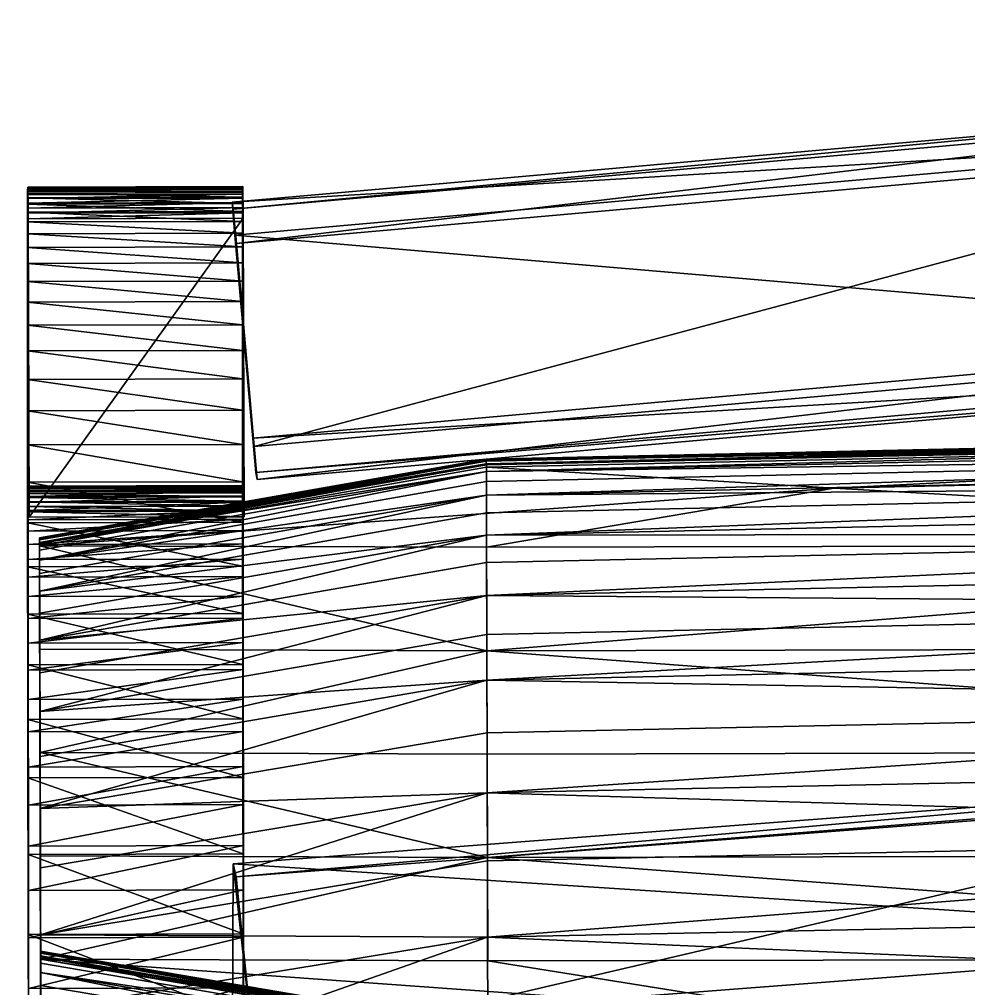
# Model space of a CAD drawing. Header units: centimetres. Extents: x -18.3 to 18.6, y -17.1 to 24.9.
# Drawn here: x -15.442 to -11.332, y 20.553 to 24.748 of the extents above; entities that cross this region are included whole.
import ezdxf

# ---------------------------------------------------------------- set-up
doc = ezdxf.new("R2010")
doc.units = ezdxf.units.CM
doc.layers.get('0').update_dxf_attribs({"color": 231})

msp = doc.modelspace()

# ---------------------------------------------------------------- meshes
at = {"color": 96}
mesh = msp.add_polyface(dxfattribs=at)
corners = [(-4.412, 23.6881, 53.2618), (-9.4143, 23.3441, 53.2728), (-9.4033, 23.2007, 53.1133), (-9.4083, 23.2308, 51.547), (-4.4096, 23.5746, 51.5359), (-4.4051, 23.5444, 53.1023), (-9.4203, 23.3802, 51.3932), (-4.4174, 23.7243, 51.3821), (-9.4892, 24.2585, 51.4103), (-4.4614, 24.6044, 51.3992), (-9.5002, 24.4019, 51.5698), (-4.4683, 24.7481, 51.5586), (-9.4952, 24.3718, 53.1362), (-4.4638, 24.7179, 53.125), (-9.4832, 24.2224, 53.2899), (-4.456, 24.5682, 53.2788), (-14.4125, 22.7568, 53.1238), (-14.4177, 22.7869, 51.5574), (-14.431, 22.9362, 51.4036), (-4.4124, 20.9464, 35.6542), (-9.4147, 20.6504, 35.8405), (-9.4036, 20.4513, 35.779), (-9.4065, 19.7431, 34.4084), (-4.4077, 20.0389, 34.2223), (-4.4053, 20.7471, 35.593), (-9.4182, 19.8006, 34.1957), (-4.4153, 20.0966, 34.0095), (-9.4871, 20.5703, 33.742), (-4.4592, 20.8679, 33.5548), (-9.4982, 20.7694, 33.8034), (-4.4663, 21.0673, 33.6161), (-9.4953, 21.4776, 35.1741), (-4.4639, 21.7754, 34.9867), (-9.4836, 21.4201, 35.3868), (-4.4563, 21.7177, 35.1996), (-14.4128, 20.0684, 36.0179), (-14.4159, 19.3602, 34.6473), (-15.4412, 19.9251, 1.7182), (-4.3531, 19.9414, 1.7136), (-4.3532, 19.9656, 1.6121), (-15.4413, 19.9492, 1.6167), (-15.4417, 19.9354, 0.7128), (-4.3535, 19.9517, 0.7081), (-4.3535, 19.9245, 0.6074), (-15.4416, 19.9393, 0.9717), (-4.3534, 19.9557, 0.967), (-15.4414, 19.9453, 1.3578), (-4.3533, 19.9616, 1.3531)]
mesh.append_faces([[corners[k] for k in face] for face in [(0, 1, 2, 0), (3, 4, 5, 3), (6, 7, 4, 6), (4, 3, 6, 4), (8, 9, 7, 8), (7, 6, 8, 7), (10, 11, 9, 10), (9, 8, 10, 9), (12, 13, 11, 12), (11, 10, 12, 11), (14, 15, 13, 14), (13, 12, 14, 13), (1, 0, 15, 1), (15, 14, 1, 15), (16, 2, 1, 16), (17, 3, 2, 17), (2, 16, 17, 2), (3, 17, 18, 3), (19, 20, 21, 19), (22, 23, 24, 22), (25, 26, 23, 25), (27, 28, 26, 27), (26, 25, 27, 26), (29, 30, 28, 29), (28, 27, 29, 28), (31, 32, 30, 31), (30, 29, 31, 30), (33, 34, 32, 33), (32, 31, 33, 32), (20, 19, 34, 20), (34, 33, 20, 34), (35, 21, 20, 35), (21, 35, 36, 21), (37, 38, 39, 37), (39, 40, 37, 39), (41, 42, 43, 41), (44, 45, 42, 44), (42, 41, 44, 42), (46, 47, 45, 46), (45, 44, 46, 45), (40, 39, 47, 40), (47, 46, 40, 47)]], dxfattribs={"vtx2": -1, "vtx3": -1, "color": 96})
mesh = msp.add_polyface(dxfattribs=at)
corners = [(-14.4694, 22.6194, 52.859), (-14.4728, 23.9112, 52.9383), (-14.4726, 23.8872, 53.35), (-14.4691, 22.5957, 53.2648), (-14.4696, 22.6419, 52.4403), (-14.4731, 23.9341, 52.5125), (-14.4699, 22.6629, 52.0094), (-14.4733, 23.9555, 52.0734), (-14.4701, 22.6819, 51.5667), (-14.4736, 23.9749, 51.6217), (-14.4704, 22.6984, 51.1131), (-14.4738, 23.9917, 51.158), (-14.4706, 22.7119, 50.6491), (-14.4741, 24.0056, 50.683), (-14.4708, 22.722, 50.1754), (-14.4743, 24.0159, 50.1974), (-14.4711, 22.7283, 49.6927), (-14.4745, 24.0224, 49.7019), (-14.4713, 22.7302, 49.2015), (-14.4748, 24.0244, 49.197), (-14.4715, 22.7274, 48.7026), (-14.475, 24.0215, 48.6834), (-14.4717, 22.7193, 48.1966), (-14.4752, 24.0132, 48.1619), (-14.4719, 22.7056, 47.6842), (-14.4754, 23.999, 47.633), (-14.4721, 22.6857, 47.166), (-14.4756, 23.9784, 47.0974), (-14.472, 21.3499, 39.1568), (-14.4755, 22.5717, 38.6982), (-14.4757, 22.7472, 39.2567), (-9.4143, 23.3441, 53.2728), (-14.4248, 22.9001, 53.2833), (-14.4125, 22.7568, 53.1238), (-14.431, 22.9362, 51.4036), (-9.4203, 23.3802, 51.3932), (-9.4083, 23.2308, 51.547), (-14.5082, 23.8137, 51.4208), (-9.4892, 24.2585, 51.4103), (-14.5205, 23.957, 51.5803), (-9.5002, 24.4019, 51.5698), (-14.5154, 23.9269, 53.1466), (-9.4952, 24.3718, 53.1362), (-14.502, 23.7776, 53.3004), (-9.4832, 24.2224, 53.2899), (-14.4177, 22.7869, 51.5574)]
mesh.append_faces([[corners[k] for k in face] for face in [(39, 45, 33, 39), (39, 33, 32, 39)]], dxfattribs={"vtx0": -1, "vtx2": -1, "vtx3": -1, "color": 96})
mesh.append_faces([[corners[k] for k in face] for face in [(0, 1, 2, 0), (2, 3, 0, 2), (4, 5, 1, 4), (1, 0, 4, 1), (6, 7, 5, 6), (5, 4, 6, 5), (8, 9, 7, 8), (7, 6, 8, 7), (10, 11, 9, 10), (9, 8, 10, 9), (12, 13, 11, 12), (11, 10, 12, 11), (14, 15, 13, 14), (13, 12, 14, 13), (16, 17, 15, 16), (15, 14, 16, 15), (18, 19, 17, 18), (17, 16, 18, 17), (20, 21, 19, 20), (19, 18, 20, 19), (22, 23, 21, 22), (21, 20, 22, 21), (24, 25, 23, 24), (23, 22, 24, 23), (26, 27, 25, 26), (25, 24, 26, 25), (28, 29, 30, 28), (31, 32, 33, 31), (34, 35, 36, 34), (37, 38, 35, 37), (35, 34, 37, 35), (39, 40, 38, 39), (38, 37, 39, 38), (41, 42, 40, 41), (40, 39, 41, 40), (43, 44, 42, 43), (42, 41, 43, 42), (32, 31, 44, 32), (44, 43, 32, 44), (37, 34, 45, 37)]], dxfattribs={"vtx2": -1, "vtx3": -1, "color": 96})
mesh = msp.add_polyface(dxfattribs=at)
corners = [(-14.4728, 23.9112, 52.9383), (-15.4036, 23.9087, 52.9387), (-15.4033, 23.8847, 53.3504), (-14.4726, 23.8872, 53.35), (-14.4731, 23.9341, 52.5125), (-15.4038, 23.9316, 52.5129), (-14.4733, 23.9555, 52.0734), (-15.4041, 23.953, 52.0738), (-14.4736, 23.9749, 51.6217), (-15.4043, 23.9724, 51.6221), (-14.4738, 23.9917, 51.158), (-15.4046, 23.9892, 51.1584), (-14.4741, 24.0056, 50.683), (-15.4048, 24.0031, 50.6835), (-14.4743, 24.0159, 50.1974), (-15.4051, 24.0134, 50.1978), (-14.4745, 24.0224, 49.7019), (-15.4053, 24.0199, 49.7023), (-14.4748, 24.0244, 49.197), (-15.4055, 24.0219, 49.1974), (-14.475, 24.0215, 48.6834), (-15.4057, 24.019, 48.6838), (-14.4752, 24.0132, 48.1619), (-15.4059, 24.0107, 48.1623), (-14.4754, 23.999, 47.633), (-15.4061, 23.9965, 47.6334), (-14.4756, 23.9784, 47.0974), (-15.4063, 23.9759, 47.0978), (-14.4757, 23.951, 46.5557), (-15.4065, 23.9485, 46.5561), (-14.4759, 23.9163, 46.0086), (-15.4066, 23.9138, 46.009), (-14.476, 23.8738, 45.4568), (-15.4068, 23.8713, 45.4572), (-14.4761, 23.8229, 44.9009), (-15.4069, 23.8204, 44.9013), (-14.4762, 23.7633, 44.3414), (-15.407, 23.7608, 44.3418), (-14.4763, 23.6943, 43.7792), (-15.407, 23.6918, 43.7796), (-14.4763, 23.6155, 43.2147), (-15.4071, 23.613, 43.2151), (-14.4763, 23.5264, 42.6487), (-15.3999, 22.5932, 53.2652)]
mesh.append_faces([[corners[k] for k in face] for face in [(0, 1, 2, 0), (2, 3, 0, 2), (4, 5, 1, 4), (1, 0, 4, 1), (6, 7, 5, 6), (5, 4, 6, 5), (8, 9, 7, 8), (7, 6, 8, 7), (10, 11, 9, 10), (9, 8, 10, 9), (12, 13, 11, 12), (11, 10, 12, 11), (14, 15, 13, 14), (13, 12, 14, 13), (16, 17, 15, 16), (15, 14, 16, 15), (18, 19, 17, 18), (17, 16, 18, 17), (20, 21, 19, 20), (19, 18, 20, 19), (22, 23, 21, 22), (21, 20, 22, 21), (24, 25, 23, 24), (23, 22, 24, 23), (26, 27, 25, 26), (25, 24, 26, 25), (28, 29, 27, 28), (27, 26, 28, 27), (30, 31, 29, 30), (29, 28, 30, 29), (32, 33, 31, 32), (31, 30, 32, 31), (34, 35, 33, 34), (33, 32, 34, 33), (36, 37, 35, 36), (35, 34, 36, 35), (38, 39, 37, 38), (37, 36, 38, 37), (40, 41, 39, 40), (39, 38, 40, 39), (41, 40, 42, 41), (3, 2, 43, 3)]], dxfattribs={"vtx2": -1, "vtx3": -1, "color": 96})
mesh = msp.add_polyface(dxfattribs=at)
corners = [(-15.4036, 23.9087, 52.9387), (-15.4001, 22.6169, 52.8594), (-15.3999, 22.5932, 53.2652), (-15.4033, 23.8847, 53.3504), (-15.4038, 23.9316, 52.5129), (-15.4004, 22.6395, 52.4407), (-15.4041, 23.953, 52.0738), (-15.4006, 22.6604, 52.0098), (-15.4043, 23.9724, 51.6221), (-15.4009, 22.6794, 51.5671), (-15.4046, 23.9892, 51.1584), (-15.4011, 22.6959, 51.1135), (-15.4048, 24.0031, 50.6835), (-15.4014, 22.7094, 50.6495), (-15.4051, 24.0134, 50.1978), (-15.4016, 22.7195, 50.1758), (-15.4053, 24.0199, 49.7023), (-15.4018, 22.7258, 49.6931), (-15.4055, 24.0219, 49.1974), (-15.402, 22.7277, 49.2019), (-15.4057, 24.019, 48.6838), (-15.4023, 22.7249, 48.703), (-15.4059, 24.0107, 48.1623), (-15.4025, 22.7168, 48.197), (-15.4061, 23.9965, 47.6334), (-15.4026, 22.7031, 47.6846), (-15.4063, 23.9759, 47.0978), (-15.4028, 22.6832, 47.1664), (-15.4065, 23.9485, 46.5561), (-15.403, 22.6568, 46.6432), (-15.4066, 23.9138, 46.009), (-15.4031, 22.6233, 46.1155), (-15.4068, 23.8713, 45.4572), (-15.4032, 22.5823, 45.584), (-15.4069, 23.8204, 44.9013), (-15.4034, 22.5334, 45.0495), (-15.407, 23.7608, 44.3418), (-14.4763, 23.5264, 42.6487), (-15.4071, 23.5239, 42.6491), (-15.4071, 23.613, 43.2151), (-14.4763, 23.4265, 42.0818), (-15.407, 23.4241, 42.0822), (-14.4762, 23.3154, 41.5147), (-15.407, 23.3129, 41.5151), (-14.4762, 23.1923, 40.948), (-15.4069, 23.1898, 40.9484)]
mesh.append_faces([[corners[k] for k in face] for face in [(0, 1, 2, 0), (2, 3, 0, 2), (4, 5, 1, 4), (1, 0, 4, 1), (6, 7, 5, 6), (5, 4, 6, 5), (8, 9, 7, 8), (7, 6, 8, 7), (10, 11, 9, 10), (9, 8, 10, 9), (12, 13, 11, 12), (11, 10, 12, 11), (14, 15, 13, 14), (13, 12, 14, 13), (16, 17, 15, 16), (15, 14, 16, 15), (18, 19, 17, 18), (17, 16, 18, 17), (20, 21, 19, 20), (19, 18, 20, 19), (22, 23, 21, 22), (21, 20, 22, 21), (24, 25, 23, 24), (23, 22, 24, 23), (26, 27, 25, 26), (25, 24, 26, 25), (28, 29, 27, 28), (27, 26, 28, 27), (30, 31, 29, 30), (29, 28, 30, 29), (32, 33, 31, 32), (31, 30, 32, 31), (34, 35, 33, 34), (33, 32, 34, 33), (35, 34, 36, 35), (37, 38, 39, 37), (40, 41, 38, 40), (38, 37, 40, 38), (42, 43, 41, 42), (41, 40, 42, 41), (44, 45, 43, 44), (43, 42, 44, 43)]], dxfattribs={"vtx2": -1, "vtx3": -1, "color": 96})
mesh = msp.add_polyface(dxfattribs=at)
corners = [(-15.4001, 22.6169, 52.8594), (-14.4694, 22.6194, 52.859), (-14.4691, 22.5957, 53.2648), (-15.3999, 22.5932, 53.2652), (-15.4004, 22.6395, 52.4407), (-14.4696, 22.6419, 52.4403), (-15.4006, 22.6604, 52.0098), (-14.4699, 22.6629, 52.0094), (-15.4009, 22.6794, 51.5671), (-14.4701, 22.6819, 51.5667), (-15.4011, 22.6959, 51.1135), (-14.4722, 22.6593, 46.6427), (-14.4757, 23.951, 46.5557), (-14.4756, 23.9784, 47.0974), (-14.4721, 22.6857, 47.166), (-14.4724, 22.6258, 46.1151), (-14.4759, 23.9163, 46.0086), (-14.4725, 22.5848, 45.5836), (-14.476, 23.8738, 45.4568), (-14.4726, 22.5359, 45.0491), (-14.4761, 23.8229, 44.9009), (-14.4727, 22.4786, 44.5122), (-14.4762, 23.7633, 44.3414), (-14.4727, 22.4126, 43.9735), (-14.4763, 23.6943, 43.7792), (-14.4728, 22.3372, 43.4337), (-14.4763, 23.6155, 43.2147), (-14.4728, 22.2522, 42.8936), (-14.4763, 23.5264, 42.6487), (-14.4728, 22.1571, 42.3537), (-14.4763, 23.4265, 42.0818), (-14.4727, 22.0514, 41.8147), (-14.4762, 23.3154, 41.5147), (-14.4726, 21.9347, 41.2773), (-14.4762, 23.1923, 40.948), (-14.4725, 21.8067, 40.7422), (-14.476, 23.057, 40.3823), (-14.4724, 21.6668, 40.2099), (-14.4759, 22.9088, 39.8183), (-14.4722, 21.5147, 39.6813), (-14.4757, 22.7472, 39.2567), (-14.472, 21.3499, 39.1568), (-14.4726, 23.8872, 53.35), (-14.5205, 23.957, 51.5803), (-14.5082, 23.8137, 51.4208), (-14.4177, 22.7869, 51.5574), (-14.5154, 23.9269, 53.1466), (-14.4248, 22.9001, 53.2833), (-14.502, 23.7776, 53.3004)]
mesh.append_faces([[corners[k] for k in face] for face in [(46, 47, 48, 46)]], dxfattribs={"vtx0": -1, "vtx3": -1, "color": 96})
mesh.append_faces([[corners[k] for k in face] for face in [(43, 44, 45, 43), (46, 43, 47, 46)]], dxfattribs={"vtx1": -1, "vtx2": -1, "vtx3": -1, "color": 96})
mesh.append_faces([[corners[k] for k in face] for face in [(0, 1, 2, 0), (2, 3, 0, 2), (4, 5, 1, 4), (1, 0, 4, 1), (6, 7, 5, 6), (5, 4, 6, 5), (8, 9, 7, 8), (7, 6, 8, 7), (9, 8, 10, 9), (11, 12, 13, 11), (13, 14, 11, 13), (15, 16, 12, 15), (12, 11, 15, 12), (17, 18, 16, 17), (16, 15, 17, 16), (19, 20, 18, 19), (18, 17, 19, 18), (21, 22, 20, 21), (20, 19, 21, 20), (23, 24, 22, 23), (22, 21, 23, 22), (25, 26, 24, 25), (24, 23, 25, 24), (27, 28, 26, 27), (26, 25, 27, 26), (29, 30, 28, 29), (28, 27, 29, 28), (31, 32, 30, 31), (30, 29, 31, 30), (33, 34, 32, 33), (32, 31, 33, 32), (35, 36, 34, 35), (34, 33, 35, 34), (37, 38, 36, 37), (36, 35, 37, 36), (39, 40, 38, 39), (38, 37, 39, 38), (40, 39, 41, 40), (3, 2, 42, 3)]], dxfattribs={"vtx2": -1, "vtx3": -1, "color": 96})
mesh = msp.add_polyface(dxfattribs=at)
corners = [(-15.4011, 22.6959, 51.1135), (-14.4704, 22.6984, 51.1131), (-14.4701, 22.6819, 51.5667), (-15.4014, 22.7094, 50.6495), (-14.4706, 22.7119, 50.6491), (-15.4016, 22.7195, 50.1758), (-14.4708, 22.722, 50.1754), (-15.4018, 22.7258, 49.6931), (-14.4711, 22.7283, 49.6927), (-15.402, 22.7277, 49.2019), (-14.4713, 22.7302, 49.2015), (-15.4023, 22.7249, 48.703), (-14.4715, 22.7274, 48.7026), (-15.4025, 22.7168, 48.197), (-14.4717, 22.7193, 48.1966), (-15.4026, 22.7031, 47.6846), (-14.4719, 22.7056, 47.6842), (-15.4028, 22.6832, 47.1664), (-14.4721, 22.6857, 47.166), (-15.403, 22.6568, 46.6432), (-14.4722, 22.6593, 46.6427), (-15.4031, 22.6233, 46.1155), (-14.4724, 22.6258, 46.1151), (-15.4032, 22.5823, 45.584), (-15.407, 23.7608, 44.3418), (-15.4034, 22.4761, 44.5126), (-15.4034, 22.5334, 45.0495), (-15.407, 23.6918, 43.7796), (-15.4035, 22.4101, 43.9739), (-15.4071, 23.613, 43.2151), (-15.4035, 22.3347, 43.4341), (-15.4071, 23.5239, 42.6491), (-15.4035, 22.2497, 42.894), (-15.407, 23.4241, 42.0822), (-15.4035, 22.1546, 42.3541), (-15.407, 23.3129, 41.5151), (-15.4035, 22.0489, 41.8151), (-15.4069, 23.1898, 40.9484), (-14.476, 23.057, 40.3823), (-15.4068, 23.0545, 40.3827), (-14.4762, 23.1923, 40.948), (-14.4759, 22.9088, 39.8183), (-15.4067, 22.9063, 39.8187), (-14.4757, 22.7472, 39.2567), (-15.4065, 22.7447, 39.2571), (-14.4755, 22.5717, 38.6982), (-15.4062, 22.5692, 38.6986)]
mesh.append_faces([[corners[k] for k in face] for face in [(0, 1, 2, 0), (3, 4, 1, 3), (1, 0, 3, 1), (5, 6, 4, 5), (4, 3, 5, 4), (7, 8, 6, 7), (6, 5, 7, 6), (9, 10, 8, 9), (8, 7, 9, 8), (11, 12, 10, 11), (10, 9, 11, 10), (13, 14, 12, 13), (12, 11, 13, 12), (15, 16, 14, 15), (14, 13, 15, 14), (17, 18, 16, 17), (16, 15, 17, 16), (19, 20, 18, 19), (18, 17, 19, 18), (21, 22, 20, 21), (20, 19, 21, 20), (22, 21, 23, 22), (24, 25, 26, 24), (27, 28, 25, 27), (25, 24, 27, 25), (29, 30, 28, 29), (28, 27, 29, 28), (31, 32, 30, 31), (30, 29, 31, 30), (33, 34, 32, 33), (32, 31, 33, 32), (35, 36, 34, 35), (34, 33, 35, 34), (36, 35, 37, 36), (38, 39, 37, 38), (37, 40, 38, 37), (41, 42, 39, 41), (39, 38, 41, 39), (43, 44, 42, 43), (42, 41, 43, 42), (45, 46, 44, 45), (44, 43, 45, 44)]], dxfattribs={"vtx2": -1, "vtx3": -1, "color": 96})
mesh = msp.add_polyface(dxfattribs=at)
corners = [(-15.4032, 22.5823, 45.584), (-14.4725, 22.5848, 45.5836), (-14.4724, 22.6258, 46.1151), (-15.4034, 22.5334, 45.0495), (-14.4726, 22.5359, 45.0491), (-15.4034, 22.4761, 44.5126), (-14.4727, 22.4786, 44.5122), (-15.4035, 22.4101, 43.9739), (-14.4727, 22.4126, 43.9735), (-15.4035, 22.3347, 43.4341), (-14.4728, 22.3372, 43.4337), (-15.4035, 22.2497, 42.894), (-14.4728, 22.2522, 42.8936), (-15.4035, 22.1546, 42.3541), (-14.4728, 22.1571, 42.3537), (-15.4035, 22.0489, 41.8151), (-14.4727, 22.0514, 41.8147), (-15.4069, 23.1898, 40.9484), (-15.4034, 21.9322, 41.2777), (-14.4726, 21.9347, 41.2773), (-15.4068, 23.0545, 40.3827), (-15.4033, 21.8042, 40.7426), (-14.4725, 21.8067, 40.7422), (-15.4067, 22.9063, 39.8187), (-15.4031, 21.6643, 40.2104), (-14.4724, 21.6668, 40.2099), (-15.4065, 22.7447, 39.2571), (-15.403, 21.5122, 39.6817), (-15.4062, 22.5692, 38.6986), (-15.4028, 21.3475, 39.1572), (-15.406, 22.3793, 38.1437), (-15.4025, 21.1696, 38.6377), (-14.4752, 22.3818, 38.1433), (-14.4755, 22.5717, 38.6982), (-15.4057, 22.1745, 37.5933), (-14.4749, 22.177, 37.5929), (-14.4746, 21.9567, 37.0475), (-15.4053, 21.9542, 37.0479), (-14.4742, 21.7204, 36.5079), (-15.4049, 21.7179, 36.5083), (-14.4737, 21.4675, 35.9745)]
mesh.append_faces([[corners[k] for k in face] for face in [(0, 1, 2, 0), (3, 4, 1, 3), (1, 0, 3, 1), (5, 6, 4, 5), (4, 3, 5, 4), (7, 8, 6, 7), (6, 5, 7, 6), (9, 10, 8, 9), (8, 7, 9, 8), (11, 12, 10, 11), (10, 9, 11, 10), (13, 14, 12, 13), (12, 11, 13, 12), (15, 16, 14, 15), (14, 13, 15, 14), (17, 18, 15, 17), (18, 19, 16, 18), (16, 15, 18, 16), (20, 21, 18, 20), (18, 17, 20, 18), (21, 22, 19, 21), (19, 18, 21, 19), (23, 24, 21, 23), (21, 20, 23, 21), (24, 25, 22, 24), (22, 21, 24, 22), (26, 27, 24, 26), (24, 23, 26, 24), (28, 29, 27, 28), (27, 26, 28, 27), (30, 31, 29, 30), (29, 28, 30, 29), (32, 30, 28, 32), (28, 33, 32, 28), (31, 30, 34, 31), (35, 34, 30, 35), (30, 32, 35, 30), (36, 37, 34, 36), (34, 35, 36, 34), (38, 39, 37, 38), (37, 36, 38, 37), (39, 38, 40, 39)]], dxfattribs={"vtx2": -1, "vtx3": -1, "color": 96})
mesh = msp.add_polyface(dxfattribs=at)
corners = [(-11.9082, 20.4328, 54.6811), (-13.4133, 20.3504, 54.2254), (-7.6066, 20.2541, 54.2233), (-13.4134, 20.3646, 53.4081), (-13.4134, 20.3763, 52.5905), (-7.6067, 20.28, 52.5892), (-13.4134, 20.3837, 51.773), (-13.4134, 20.3847, 50.9556), (-7.6067, 20.2885, 50.9559), (-13.4134, 20.3778, 50.1451), (-13.4134, 20.3613, 49.3483), (-7.6066, 20.2651, 49.3514), (-13.4133, 20.3335, 48.5603), (-13.4132, 20.2929, 47.7759), (-7.6064, 20.1968, 47.7827), (-13.413, 20.2377, 46.9937), (-13.4128, 20.1661, 46.2124), (-7.6061, 20.0704, 46.2239), (-13.4126, 20.0764, 45.4321), (-13.4123, 19.9669, 44.653), (-7.6056, 19.8719, 44.67), (-13.42, 22.8244, 53.4482), (-13.4199, 22.8102, 54.2705), (-7.6138, 22.9375, 54.2725), (-7.6138, 22.9518, 53.45), (-7.6138, 22.9636, 52.6216), (-13.42, 22.8363, 52.6202), (-13.42, 22.8438, 51.7866), (-7.6139, 22.9711, 51.7873), (-7.6139, 22.9722, 50.9469), (-13.42, 22.8448, 50.9473), (-13.42, 22.8376, 50.1094), (-7.6138, 22.9649, 50.1078), (-7.6138, 22.9476, 49.2769), (-13.4199, 22.8203, 49.28), (-13.4199, 22.7911, 48.454), (-7.6137, 22.9183, 48.4492), (-7.6136, 22.8752, 47.6196), (-13.4198, 22.7481, 47.6264), (-13.4196, 22.6893, 46.7958), (-7.6134, 22.8163, 46.7868), (-7.6132, 22.7395, 45.9493), (-13.4194, 22.6127, 45.9607), (-13.4191, 22.5161, 45.1216), (-7.613, 22.6426, 45.1075), (-7.6127, 22.5235, 44.2616), (-13.4188, 22.3975, 44.2786), (-13.4184, 22.2548, 43.4322), (-7.6123, 22.3803, 43.412), (-7.6118, 22.2106, 42.5593), (-13.418, 22.0858, 42.5828), (-13.4175, 21.8885, 41.7309), (-13.4162, 21.4008, 40.0224), (-13.4168, 21.6609, 40.8772), (-7.6107, 21.7839, 40.8466), (-13.4145, 20.7759, 38.3126), (-13.4154, 21.1065, 39.1672), (-7.6092, 21.227, 39.129), (-13.4124, 19.9994, 36.6083), (-13.4135, 20.4075, 37.4593), (-7.6073, 20.5247, 37.4131), (-13.4154, 21.1215, 54.8532), (-13.4142, 20.6742, 54.8447), (-7.6078, 20.6859, 55.0491), (-13.4178, 22.0159, 54.8702), (-13.4166, 21.5687, 54.8617), (-7.6101, 21.5804, 55.0663), (-7.6125, 22.4748, 55.0835), (-13.419, 22.4632, 54.8787), (-11.9143, 22.7186, 54.7241), (-15.3497, 20.6806, 54.2315), (-15.3545, 22.4696, 54.2643), (-13.2572, 20.095, 48.3801), (-13.2564, 19.7724, 45.3922), (-14.4479, 19.7692, 45.3922), (-10.484, 20.1024, 48.3801), (-10.4832, 19.7798, 45.3922), (-13.2573, 20.1263, 53.7213), (-13.2575, 20.1756, 51.3811), (-14.4489, 20.1724, 51.3811), (-14.4487, 20.0918, 48.3801), (-10.4843, 20.183, 51.3811), (-10.4841, 20.1337, 53.7213), (-13.3655, 19.9162, 55.0439), (-13.2571, 20.059, 54.727), (-14.4486, 20.0558, 54.727), (-14.4488, 20.1231, 53.7213), (-10.4839, 20.0664, 54.727), (-10.5741, 19.9195, 55.0442), (-13.6908, 19.6404, 55.3181), (-10.8448, 19.6313, 55.3192)]
mesh.append_faces([[corners[k] for k in face] for face in [(0, 1, 2, 0), (3, 4, 5, 3), (6, 7, 8, 6), (9, 10, 11, 9), (12, 13, 14, 12), (15, 16, 17, 15), (18, 19, 20, 18), (21, 22, 23, 21), (21, 24, 25, 21), (25, 26, 21, 25), (27, 26, 25, 27), (27, 28, 29, 27), (29, 30, 27, 29), (31, 30, 29, 31), (31, 32, 33, 31), (33, 34, 31, 33), (35, 34, 33, 35), (35, 36, 37, 35), (37, 38, 35, 37), (39, 38, 37, 39), (39, 40, 41, 39), (41, 42, 39, 41), (43, 42, 41, 43), (43, 44, 45, 43), (45, 46, 43, 45), (47, 46, 45, 47), (47, 48, 49, 47), (49, 50, 47, 49), (51, 50, 49, 51), (52, 53, 54, 52), (55, 56, 57, 55), (58, 59, 60, 58), (61, 62, 63, 61), (64, 65, 66, 64), (67, 68, 64, 67), (69, 68, 67, 69), (0, 62, 70, 0), (69, 22, 71, 69), (72, 73, 74, 72), (72, 75, 76, 72), (76, 73, 72, 76), (77, 78, 79, 77), (72, 80, 79, 72), (79, 78, 72, 79), (72, 78, 81, 72), (81, 75, 72, 81), (77, 82, 81, 77), (81, 78, 77, 81), (83, 84, 85, 83), (77, 86, 85, 77), (85, 84, 77, 85), (77, 84, 87, 77), (87, 82, 77, 87), (83, 88, 87, 83), (87, 84, 83, 87), (83, 89, 90, 83)]], dxfattribs={"vtx2": -1, "vtx3": -1, "color": 96})
mesh = msp.add_polyface(dxfattribs=at)
corners = [(-7.6066, 20.2541, 54.2233), (-7.6069, 20.3543, 54.8383), (-11.9082, 20.4328, 54.6811), (-13.4134, 20.3646, 53.4081), (-7.6066, 20.2683, 53.4062), (-13.4133, 20.3504, 54.2254), (-7.6067, 20.28, 52.5892), (-13.4134, 20.3837, 51.773), (-7.6067, 20.2874, 51.7723), (-13.4134, 20.3763, 52.5905), (-7.6067, 20.2885, 50.9559), (-13.4134, 20.3778, 50.1451), (-7.6067, 20.2816, 50.1467), (-13.4134, 20.3847, 50.9556), (-7.6066, 20.2651, 49.3514), (-13.4133, 20.3335, 48.5603), (-7.6066, 20.2373, 48.5651), (-13.4134, 20.3613, 49.3483), (-7.6064, 20.1968, 47.7827), (-13.413, 20.2377, 46.9937), (-7.6063, 20.1417, 47.0027), (-13.4132, 20.2929, 47.7759), (-7.6061, 20.0704, 46.2239), (-13.4126, 20.0764, 45.4321), (-7.6059, 19.981, 45.4463), (-13.4128, 20.1661, 46.2124), (-7.6056, 19.8719, 44.67), (-13.412, 19.8359, 43.8751), (-7.6052, 19.7414, 43.8952), (-13.4123, 19.9669, 44.653), (-11.9143, 22.7186, 54.7241), (-7.6134, 22.8141, 54.885), (-7.6138, 22.9375, 54.2725), (-13.4199, 22.8102, 54.2705), (-7.6138, 22.9518, 53.45), (-13.42, 22.8244, 53.4482), (-7.6138, 22.9636, 52.6216), (-7.6139, 22.9711, 51.7873), (-13.42, 22.8438, 51.7866), (-7.6139, 22.9722, 50.9469), (-7.6138, 22.9649, 50.1078), (-13.42, 22.8376, 50.1094), (-7.6138, 22.9476, 49.2769), (-7.6137, 22.9183, 48.4492), (-13.4199, 22.7911, 48.454), (-7.6136, 22.8752, 47.6196), (-7.6134, 22.8163, 46.7868), (-13.4196, 22.6893, 46.7958), (-7.6132, 22.7395, 45.9493), (-7.613, 22.6426, 45.1075), (-13.4191, 22.5161, 45.1216), (-7.6127, 22.5235, 44.2616), (-7.6123, 22.3803, 43.412), (-13.4184, 22.2548, 43.4322), (-7.6118, 22.2106, 42.5593), (-7.6113, 22.0125, 41.704), (-13.4175, 21.8885, 41.7309), (-7.6107, 21.7839, 40.8466), (-13.4168, 21.6609, 40.8772), (-7.61, 21.5227, 39.988), (-13.4162, 21.4008, 40.0224), (-7.6092, 21.227, 39.129), (-13.4154, 21.1065, 39.1672), (-7.6083, 20.8949, 38.2704), (-13.4145, 20.7759, 38.3126), (-7.6073, 20.5247, 37.4131), (-13.4135, 20.4075, 37.4593), (-7.6062, 20.1147, 36.5581), (-13.4124, 19.9994, 36.6083), (-7.605, 19.6634, 35.7063), (-7.6078, 20.6859, 55.0491), (-13.4142, 20.6742, 54.8447), (-7.6089, 21.1331, 55.0577), (-13.4154, 21.1215, 54.8532), (-7.6101, 21.5804, 55.0663), (-13.4166, 21.5687, 54.8617), (-7.6113, 22.0276, 55.0749), (-13.4178, 22.0159, 54.8702), (-7.6125, 22.4748, 55.0835), (-10.4832, 19.7798, 45.3922), (-10.484, 20.1024, 48.3801), (-6.92, 20.1119, 48.3801), (-10.4843, 20.183, 51.3811), (-10.4841, 20.1337, 53.7213), (-6.9201, 20.1432, 53.7213), (-6.9202, 20.1926, 51.3811), (-10.4839, 20.0664, 54.727), (-10.5741, 19.9195, 55.0442), (-6.9798, 19.9291, 55.0442), (-6.9199, 20.0759, 54.727), (-10.8448, 19.6313, 55.3192)]
mesh.append_faces([[corners[k] for k in face] for face in [(0, 1, 2, 0), (3, 4, 0, 3), (0, 5, 3, 0), (6, 4, 3, 6), (7, 8, 6, 7), (6, 9, 7, 6), (10, 8, 7, 10), (11, 12, 10, 11), (10, 13, 11, 10), (14, 12, 11, 14), (15, 16, 14, 15), (14, 17, 15, 14), (18, 16, 15, 18), (19, 20, 18, 19), (18, 21, 19, 18), (22, 20, 19, 22), (23, 24, 22, 23), (22, 25, 23, 22), (26, 24, 23, 26), (27, 28, 26, 27), (26, 29, 27, 26), (30, 31, 32, 30), (32, 33, 30, 32), (32, 34, 35, 32), (36, 37, 38, 36), (39, 40, 41, 39), (42, 43, 44, 42), (45, 46, 47, 45), (48, 49, 50, 48), (51, 52, 53, 51), (54, 55, 56, 54), (56, 55, 57, 56), (57, 58, 56, 57), (57, 59, 60, 57), (60, 59, 61, 60), (61, 62, 60, 61), (61, 63, 64, 61), (64, 63, 65, 64), (65, 66, 64, 65), (65, 67, 68, 65), (68, 67, 69, 68), (2, 1, 70, 2), (70, 71, 2, 70), (70, 72, 73, 70), (73, 72, 74, 73), (74, 75, 73, 74), (74, 76, 77, 74), (77, 76, 78, 77), (78, 31, 30, 78), (79, 80, 81, 79), (82, 83, 84, 82), (81, 80, 82, 81), (82, 85, 81, 82), (86, 87, 88, 86), (84, 83, 86, 84), (86, 89, 84, 86), (88, 87, 90, 88)]], dxfattribs={"vtx2": -1, "vtx3": -1, "color": 96})
mesh = msp.add_polyface(dxfattribs=at)
corners = [(-15.3534, 22.0498, 50.1208), (-15.3533, 22.0327, 49.3017), (-15.3521, 21.5856, 49.3142), (-15.3534, 22.0558, 51.7823), (-15.3534, 22.0569, 50.9499), (-15.3522, 21.6096, 50.9514), (-15.3533, 22.0366, 53.4354), (-15.3534, 22.0484, 52.6108), (-15.3522, 21.6011, 52.6054), (-13.4178, 22.0159, 54.8702), (-15.3533, 22.0223, 54.2561), (-15.3521, 21.5751, 54.2479), (-13.4184, 22.2548, 43.4322), (-13.418, 22.0858, 42.5828), (-15.3526, 21.7528, 42.6531), (-15.353, 21.9198, 43.4926), (-15.3525, 21.7347, 45.2204), (-15.3537, 22.1783, 45.1639), (-15.3534, 22.0609, 44.3297), (-13.4191, 22.5161, 45.1216), (-13.4188, 22.3975, 44.2786), (-15.354, 22.2739, 45.9951), (-15.353, 21.9041, 46.8588), (-15.3542, 22.3499, 46.8228), (-15.3528, 21.8291, 46.0408), (-13.4196, 22.6893, 46.7958), (-13.4194, 22.6127, 45.9607), (-15.3531, 21.9617, 47.674), (-15.3543, 22.4081, 47.6468), (-15.3533, 22.004, 48.4878), (-15.3545, 22.4508, 48.4685), (-13.4199, 22.7911, 48.454), (-13.4198, 22.7481, 47.6264), (-15.3545, 22.4798, 49.2893), (-15.3546, 22.497, 50.1143), (-13.42, 22.8376, 50.1094), (-13.4199, 22.8203, 49.28), (-15.3546, 22.5042, 50.9484), (-15.3546, 22.5031, 51.7848), (-13.42, 22.8438, 51.7866), (-13.42, 22.8448, 50.9473), (-15.3546, 22.4957, 52.6162), (-15.3545, 22.4838, 53.4427), (-13.42, 22.8244, 53.4482), (-13.42, 22.8363, 52.6202), (-15.3545, 22.4696, 54.2643), (-13.419, 22.4632, 54.8787), (-11.9143, 22.7186, 54.7241), (-13.4199, 22.8102, 54.2705)]
mesh.append_faces([[corners[k] for k in face] for face in [(0, 1, 2, 0), (3, 4, 5, 3), (6, 7, 8, 6), (9, 10, 11, 9), (12, 13, 14, 12), (14, 15, 12, 14), (16, 17, 18, 16), (19, 20, 18, 19), (18, 17, 19, 18), (12, 15, 18, 12), (18, 20, 12, 18), (21, 17, 16, 21), (22, 23, 21, 22), (21, 24, 22, 21), (25, 26, 21, 25), (21, 23, 25, 21), (19, 17, 21, 19), (21, 26, 19, 21), (22, 27, 28, 22), (28, 23, 22, 28), (29, 30, 28, 29), (28, 27, 29, 28), (31, 32, 28, 31), (28, 30, 31, 28), (25, 23, 28, 25), (28, 32, 25, 28), (29, 1, 33, 29), (33, 30, 29, 33), (0, 34, 33, 0), (33, 1, 0, 33), (35, 36, 33, 35), (33, 34, 35, 33), (31, 30, 33, 31), (33, 36, 31, 33), (0, 4, 37, 0), (37, 34, 0, 37), (3, 38, 37, 3), (37, 4, 3, 37), (39, 40, 37, 39), (37, 38, 39, 37), (35, 34, 37, 35), (37, 40, 35, 37), (3, 7, 41, 3), (41, 38, 3, 41), (6, 42, 41, 6), (41, 7, 6, 41), (43, 44, 41, 43), (41, 42, 43, 41), (39, 38, 41, 39), (41, 44, 39, 41), (6, 10, 45, 6), (45, 42, 6, 45), (9, 46, 45, 9), (45, 10, 9, 45), (45, 46, 47, 45), (43, 42, 45, 43), (45, 48, 43, 45)]], dxfattribs={"vtx2": -1, "vtx3": -1, "color": 96})
mesh = msp.add_polyface(dxfattribs=at)
corners = [(-14.4718, 21.1721, 38.6372), (-14.4752, 22.3818, 38.1433), (-14.4755, 22.5717, 38.6982), (-14.472, 21.3499, 39.1568), (-14.4715, 20.9808, 38.1231), (-14.4749, 22.177, 37.5929), (-14.4711, 20.7756, 37.6151), (-14.4746, 21.9567, 37.0475), (-14.4708, 20.5561, 37.1139), (-14.4742, 21.7204, 36.5079), (-14.4704, 20.322, 36.6202), (-14.4737, 21.4675, 35.9745), (-14.4698, 20.0143, 36.0244), (-14.4731, 21.1364, 35.3333), (-15.4006, 20.0118, 36.0248), (-15.4011, 20.3195, 36.6206), (-14.4692, 19.6926, 35.4528), (-14.4725, 20.7906, 34.7189), (-15.3999, 19.6901, 35.4532), (-14.4685, 19.358, 34.9031), (-14.4718, 20.432, 34.1299), (-15.3993, 19.3555, 34.9035), (-14.4678, 19.0117, 34.3732), (-14.471, 20.0625, 33.5644), (-15.401, 19.6812, 33.0211), (-14.4702, 19.6837, 33.0207), (-14.4694, 19.2976, 32.4969), (-9.4147, 20.6504, 35.8405), (-14.4253, 20.2674, 36.0794), (-14.4128, 20.0684, 36.0179), (-14.4291, 19.4176, 34.4347), (-9.4182, 19.8006, 34.1957), (-9.4065, 19.7431, 34.4084), (-14.5061, 20.1867, 33.9814), (-9.4871, 20.5703, 33.742), (-14.5187, 20.3857, 34.0429), (-9.4982, 20.7694, 33.8034), (-14.5156, 21.0939, 35.4135), (-9.4953, 21.4776, 35.1741), (-14.5024, 21.0365, 35.6261), (-9.4836, 21.4201, 35.3868), (-14.4159, 19.3602, 34.6473)]
mesh.append_faces([[corners[k] for k in face] for face in [(35, 41, 29, 35), (35, 29, 28, 35)]], dxfattribs={"vtx0": -1, "vtx2": -1, "vtx3": -1, "color": 96})
mesh.append_faces([[corners[k] for k in face] for face in [(37, 28, 39, 37)]], dxfattribs={"vtx0": -1, "vtx3": -1, "color": 96})
mesh.append_faces([[corners[k] for k in face] for face in [(35, 33, 41, 35), (37, 35, 28, 37)]], dxfattribs={"vtx1": -1, "vtx2": -1, "vtx3": -1, "color": 96})
mesh.append_faces([[corners[k] for k in face] for face in [(0, 1, 2, 0), (2, 3, 0, 2), (4, 5, 1, 4), (1, 0, 4, 1), (6, 7, 5, 6), (5, 4, 6, 5), (8, 9, 7, 8), (7, 6, 8, 7), (10, 11, 9, 10), (9, 8, 10, 9), (12, 13, 11, 12), (11, 10, 12, 11), (14, 12, 10, 14), (10, 15, 14, 10), (16, 17, 13, 16), (13, 12, 16, 13), (18, 16, 12, 18), (12, 14, 18, 12), (19, 20, 17, 19), (17, 16, 19, 17), (16, 18, 21, 16), (22, 23, 20, 22), (20, 19, 22, 20), (24, 25, 26, 24), (27, 28, 29, 27), (30, 31, 32, 30), (33, 34, 31, 33), (31, 30, 33, 31), (35, 36, 34, 35), (34, 33, 35, 34), (37, 38, 36, 37), (36, 35, 37, 36), (39, 40, 38, 39), (38, 37, 39, 38), (28, 27, 40, 28), (40, 39, 28, 40), (33, 30, 41, 33)]], dxfattribs={"vtx2": -1, "vtx3": -1, "color": 96})
mesh = msp.add_polyface(dxfattribs=at)
corners = [(-15.3519, 21.48, 43.5731), (-15.3514, 21.3156, 42.7469), (-15.3503, 20.8785, 42.8407), (-15.3525, 21.7347, 45.2204), (-15.3522, 21.619, 44.3977), (-15.351, 21.177, 44.4658), (-15.3514, 21.2911, 45.2769), (-15.3507, 21.0402, 43.6536), (-15.353, 21.9041, 46.8588), (-15.3528, 21.8291, 46.0408), (-15.3516, 21.3842, 46.0866), (-15.3518, 21.4583, 46.8948), (-15.352, 21.5153, 47.7011), (-15.3506, 21.0126, 46.9307), (-15.3509, 21.1103, 48.5265), (-15.3521, 21.5571, 48.5072), (-15.3508, 21.0689, 47.7283), (-15.3533, 22.004, 48.4878), (-15.3531, 21.9617, 47.674), (-15.3521, 21.5856, 49.3142), (-15.351, 21.1553, 50.1337), (-15.3522, 21.6026, 50.1272), (-15.3509, 21.1385, 49.3266), (-15.3534, 22.0498, 50.1208), (-15.3533, 22.0327, 49.3017), (-15.351, 21.1623, 50.9529), (-15.3522, 21.6096, 50.9514), (-15.351, 21.1613, 51.7773), (-15.3522, 21.6086, 51.7798), (-15.3534, 22.0558, 51.7823), (-15.3534, 22.0569, 50.9499), (-15.3522, 21.6011, 52.6054), (-15.351, 21.1421, 53.4208), (-15.3522, 21.5893, 53.4281), (-15.351, 21.1539, 52.6), (-15.3533, 22.0366, 53.4354), (-15.3534, 22.0484, 52.6108), (-15.3521, 21.5751, 54.2479), (-13.4154, 21.1215, 54.8532), (-13.4166, 21.5687, 54.8617), (-15.3509, 21.1279, 54.2397), (-13.4178, 22.0159, 54.8702), (-15.3533, 22.0223, 54.2561), (-15.3509, 21.1241, 41.9195), (-15.3521, 21.558, 41.8117), (-15.3515, 21.3332, 40.969), (-13.4175, 21.8885, 41.7309), (-13.4168, 21.6609, 40.8772), (-13.4162, 21.4008, 40.0224), (-15.3508, 21.0767, 40.1255), (-15.3526, 21.7528, 42.6531), (-15.353, 21.9198, 43.4926), (-13.418, 22.0858, 42.5828), (-15.3534, 22.0609, 44.3297), (-15.354, 22.2739, 45.9951)]
mesh.append_faces([[corners[k] for k in face] for face in [(0, 1, 2, 0), (3, 4, 5, 3), (5, 6, 3, 5), (0, 7, 5, 0), (5, 4, 0, 5), (8, 9, 10, 8), (10, 11, 8, 10), (3, 6, 10, 3), (10, 9, 3, 10), (12, 11, 13, 12), (14, 15, 12, 14), (12, 16, 14, 12), (17, 18, 12, 17), (12, 15, 17, 12), (8, 11, 12, 8), (12, 18, 8, 12), (19, 15, 14, 19), (20, 21, 19, 20), (19, 22, 20, 19), (19, 21, 23, 19), (17, 15, 19, 17), (19, 24, 17, 19), (20, 25, 26, 20), (26, 21, 20, 26), (27, 28, 26, 27), (26, 25, 27, 26), (26, 28, 29, 26), (23, 21, 26, 23), (26, 30, 23, 26), (31, 28, 27, 31), (32, 33, 31, 32), (31, 34, 32, 31), (31, 33, 35, 31), (29, 28, 31, 29), (31, 36, 29, 31), (37, 33, 32, 37), (38, 39, 37, 38), (37, 40, 38, 37), (37, 39, 41, 37), (35, 33, 37, 35), (37, 42, 35, 37), (43, 44, 45, 43), (46, 47, 45, 46), (45, 44, 46, 45), (48, 49, 45, 48), (45, 47, 48, 45), (43, 1, 50, 43), (50, 44, 43, 50), (0, 51, 50, 0), (50, 1, 0, 50), (46, 44, 50, 46), (50, 52, 46, 50), (0, 4, 53, 0), (53, 51, 0, 53), (53, 4, 3, 53), (3, 9, 54, 3)]], dxfattribs={"vtx2": -1, "vtx3": -1, "color": 96})
mesh = msp.add_polyface(dxfattribs=at)
corners = [(-15.403, 21.5122, 39.6817), (-14.4722, 21.5147, 39.6813), (-14.4724, 21.6668, 40.2099), (-15.4031, 21.6643, 40.2104), (-15.4028, 21.3475, 39.1572), (-14.472, 21.3499, 39.1568), (-15.4025, 21.1696, 38.6377), (-14.4718, 21.1721, 38.6372), (-15.4057, 22.1745, 37.5933), (-15.4022, 20.9783, 38.1235), (-14.4715, 20.9808, 38.1231), (-15.4053, 21.9542, 37.0479), (-15.4019, 20.7731, 37.6155), (-14.4711, 20.7756, 37.6151), (-15.4049, 21.7179, 36.5083), (-15.4015, 20.5536, 37.1143), (-14.4708, 20.5561, 37.1139), (-15.4045, 21.465, 35.9749), (-15.4011, 20.3195, 36.6206), (-14.4737, 21.4675, 35.9745), (-14.4704, 20.322, 36.6202), (-15.4039, 21.1339, 35.3337), (-15.4006, 20.0118, 36.0248), (-14.4731, 21.1364, 35.3333), (-15.4032, 20.7881, 34.7193), (-15.3999, 19.6901, 35.4532), (-14.4725, 20.7906, 34.7189), (-15.4025, 20.4295, 34.1303), (-15.3993, 19.3555, 34.9035), (-14.4718, 20.432, 34.1299), (-15.4018, 20.06, 33.5649), (-15.3986, 19.0092, 34.3736), (-14.471, 20.0625, 33.5644), (-14.4702, 19.6837, 33.0207), (-15.401, 19.6812, 33.0211), (-15.4154, 19.7383, 34.0548), (-15.4139, 19.2683, 34.3568), (-15.4138, 19.2326, 34.2938), (-15.4153, 19.7011, 33.9892)]
mesh.append_faces([[corners[k] for k in face] for face in [(0, 1, 2, 0), (2, 3, 0, 2), (4, 5, 1, 4), (1, 0, 4, 1), (6, 7, 5, 6), (5, 4, 6, 5), (8, 9, 6, 8), (9, 10, 7, 9), (7, 6, 9, 7), (11, 12, 9, 11), (9, 8, 11, 9), (12, 13, 10, 12), (10, 9, 12, 10), (14, 15, 12, 14), (12, 11, 14, 12), (15, 16, 13, 15), (13, 12, 15, 13), (17, 18, 15, 17), (15, 14, 17, 15), (19, 17, 14, 19), (18, 20, 16, 18), (16, 15, 18, 16), (21, 22, 18, 21), (18, 17, 21, 18), (23, 21, 17, 23), (17, 19, 23, 17), (24, 25, 22, 24), (22, 21, 24, 22), (26, 24, 21, 26), (21, 23, 26, 21), (27, 28, 25, 27), (25, 24, 27, 25), (29, 27, 24, 29), (24, 26, 29, 24), (30, 31, 28, 30), (28, 27, 30, 28), (32, 30, 27, 32), (27, 29, 32, 27), (33, 34, 30, 33), (30, 32, 33, 30), (35, 36, 37, 35), (37, 38, 35, 37)]], dxfattribs={"vtx2": -1, "vtx3": -1, "color": 96})
mesh = msp.add_polyface(dxfattribs=at)
corners = [(-15.3502, 20.8475, 45.3333), (-15.3499, 20.7351, 44.5339), (-15.3487, 20.2932, 44.6019), (-15.349, 20.4039, 45.3898), (-15.3495, 20.6003, 43.7342), (-15.3483, 20.1605, 43.8147), (-15.3506, 21.0126, 46.9307), (-15.3504, 20.9394, 46.1324), (-15.3492, 20.4945, 46.1781), (-15.3494, 20.5668, 46.9667), (-15.3509, 21.1103, 48.5265), (-15.3508, 21.0689, 47.7283), (-15.3496, 20.6225, 47.7555), (-15.3497, 20.6635, 48.5458), (-15.351, 21.1553, 50.1337), (-15.3509, 21.1385, 49.3266), (-15.3498, 20.6914, 49.339), (-15.3498, 20.7081, 50.1402), (-15.351, 21.1613, 51.7773), (-15.351, 21.1623, 50.9529), (-15.3498, 20.715, 50.9544), (-15.3498, 20.714, 51.7748), (-15.351, 21.1421, 53.4208), (-15.351, 21.1539, 52.6), (-15.3498, 20.7066, 52.5946), (-15.3498, 20.6948, 53.4135), (-15.3497, 20.6806, 54.2315), (-15.3509, 21.1279, 54.2397), (-15.3486, 20.2563, 42.135), (-15.3497, 20.6902, 42.0273), (-15.3492, 20.4733, 41.2137), (-15.3509, 21.1241, 41.9195), (-15.3503, 20.9033, 41.0914), (-15.3496, 20.6513, 40.2631), (-15.3485, 20.226, 40.4006), (-15.3491, 20.4414, 42.9345), (-15.3503, 20.8785, 42.8407), (-15.3507, 21.0402, 43.6536), (-15.3519, 21.48, 43.5731), (-15.3514, 21.3156, 42.7469), (-15.351, 21.177, 44.4658), (-15.3514, 21.2911, 45.2769), (-15.3516, 21.3842, 46.0866), (-15.3518, 21.4583, 46.8948), (-15.352, 21.5153, 47.7011), (-15.3521, 21.5856, 49.3142), (-15.3522, 21.6011, 52.6054), (-15.3521, 21.5751, 54.2479), (-15.35, 20.7863, 39.2821), (-15.3491, 20.4604, 38.4393), (-15.348, 20.0466, 38.6082), (-15.3508, 21.0767, 40.1255), (-15.3489, 20.3664, 39.4351), (-15.3515, 21.3332, 40.969)]
mesh.append_faces([[corners[k] for k in face] for face in [(0, 1, 2, 0), (2, 3, 0, 2), (4, 5, 2, 4), (2, 1, 4, 2), (6, 7, 8, 6), (8, 9, 6, 8), (0, 3, 8, 0), (8, 7, 0, 8), (10, 11, 12, 10), (12, 13, 10, 12), (6, 9, 12, 6), (12, 11, 6, 12), (14, 15, 16, 14), (16, 17, 14, 16), (10, 13, 16, 10), (16, 15, 10, 16), (18, 19, 20, 18), (20, 21, 18, 20), (14, 17, 20, 14), (20, 19, 14, 20), (22, 23, 24, 22), (24, 25, 22, 24), (18, 21, 24, 18), (24, 23, 18, 24), (22, 25, 26, 22), (26, 27, 22, 26), (28, 29, 30, 28), (31, 32, 30, 31), (30, 29, 31, 30), (33, 34, 30, 33), (30, 32, 33, 30), (28, 35, 36, 28), (36, 29, 28, 36), (4, 37, 36, 4), (36, 35, 4, 36), (36, 37, 38, 36), (31, 29, 36, 31), (36, 39, 31, 36), (4, 1, 40, 4), (40, 37, 4, 40), (0, 41, 40, 0), (40, 1, 0, 40), (0, 7, 42, 0), (42, 41, 0, 42), (6, 43, 42, 6), (42, 7, 6, 42), (6, 11, 44, 6), (10, 15, 45, 10), (18, 23, 46, 18), (22, 27, 47, 22), (48, 49, 50, 48), (33, 51, 48, 33), (48, 52, 33, 48), (33, 32, 53, 33), (53, 51, 33, 53), (53, 32, 31, 53)]], dxfattribs={"vtx2": -1, "vtx3": -1, "color": 96})
mesh = msp.add_polyface(dxfattribs=at)
corners = [(-15.3486, 20.2563, 42.135), (-15.348, 20.0433, 41.3361), (-15.3469, 19.6134, 41.4585), (-15.3495, 20.6003, 43.7342), (-15.3491, 20.4414, 42.9345), (-15.3479, 20.0042, 43.0282), (-15.3483, 20.1605, 43.8147), (-15.3474, 19.8224, 42.2428), (-15.3487, 20.2932, 44.6019), (-13.412, 19.8359, 43.8751), (-13.4126, 20.0764, 45.4321), (-15.349, 20.4039, 45.3898), (-13.4123, 19.9669, 44.653), (-13.4128, 20.1661, 46.2124), (-15.3492, 20.4945, 46.1781), (-13.413, 20.2377, 46.9937), (-15.3494, 20.5668, 46.9667), (-13.4132, 20.2929, 47.7759), (-15.3496, 20.6225, 47.7555), (-13.4133, 20.3335, 48.5603), (-15.3497, 20.6635, 48.5458), (-13.4134, 20.3613, 49.3483), (-15.3498, 20.6914, 49.339), (-13.4134, 20.3778, 50.1451), (-15.3498, 20.7081, 50.1402), (-13.4134, 20.3847, 50.9556), (-15.3498, 20.715, 50.9544), (-13.4134, 20.3837, 51.773), (-15.3498, 20.714, 51.7748), (-13.4134, 20.3763, 52.5905), (-15.3498, 20.7066, 52.5946), (-13.4134, 20.3646, 53.4081), (-15.3498, 20.6948, 53.4135), (-13.4133, 20.3504, 54.2254), (-15.3497, 20.6806, 54.2315), (-11.9082, 20.4328, 54.6811), (-13.4154, 21.1215, 54.8532), (-15.3509, 21.1279, 54.2397), (-13.4142, 20.6742, 54.8447), (-15.3496, 20.6513, 40.2631), (-15.3489, 20.3664, 39.4351), (-15.3478, 19.9464, 39.5882), (-15.3485, 20.226, 40.4006), (-15.348, 20.0466, 38.6082), (-15.3474, 19.8006, 40.5381), (-15.3492, 20.4733, 41.2137), (-15.3491, 20.4604, 38.4393), (-15.3482, 20.0971, 37.598), (-13.4145, 20.7759, 38.3126), (-13.4135, 20.4075, 37.4593), (-13.4124, 19.9994, 36.6083), (-15.35, 20.7863, 39.2821), (-13.4162, 21.4008, 40.0224), (-13.4154, 21.1065, 39.1672), (-15.3508, 21.0767, 40.1255), (-14.8339, 19.9598, 48.3785), (-14.8342, 20.0583, 51.3808), (-14.4489, 20.1724, 51.3811), (-14.4487, 20.0918, 48.3801), (-14.8341, 20.0371, 53.7296), (-14.4488, 20.1231, 53.7213), (-13.2573, 20.1263, 53.7213), (-14.834, 19.987, 54.7581), (-14.4486, 20.0558, 54.727), (-14.8299, 19.9, 55.0109), (-14.5511, 19.9256, 55.0431), (-13.3655, 19.9162, 55.0439)]
mesh.append_faces([[corners[k] for k in face] for face in [(0, 1, 2, 0), (3, 4, 5, 3), (5, 6, 3, 5), (0, 7, 5, 0), (5, 4, 0, 5), (8, 6, 9, 8), (10, 11, 8, 10), (8, 12, 10, 8), (10, 13, 14, 10), (14, 11, 10, 14), (15, 16, 14, 15), (14, 13, 15, 14), (15, 17, 18, 15), (18, 16, 15, 18), (19, 20, 18, 19), (18, 17, 19, 18), (19, 21, 22, 19), (22, 20, 19, 22), (23, 24, 22, 23), (22, 21, 23, 22), (23, 25, 26, 23), (26, 24, 23, 26), (27, 28, 26, 27), (26, 25, 27, 26), (27, 29, 30, 27), (30, 28, 27, 30), (31, 32, 30, 31), (30, 29, 31, 30), (31, 33, 34, 31), (34, 32, 31, 34), (34, 33, 35, 34), (36, 37, 34, 36), (34, 38, 36, 34), (39, 40, 41, 39), (41, 42, 39, 41), (41, 40, 43, 41), (44, 1, 45, 44), (45, 42, 44, 45), (45, 1, 0, 45), (43, 46, 47, 43), (48, 49, 47, 48), (47, 46, 48, 47), (47, 49, 50, 47), (43, 40, 51, 43), (52, 53, 51, 52), (51, 54, 52, 51), (48, 46, 51, 48), (51, 53, 48, 51), (55, 56, 57, 55), (57, 58, 55, 57), (59, 60, 57, 59), (57, 56, 59, 57), (57, 60, 61, 57), (59, 62, 63, 59), (63, 60, 59, 63), (63, 62, 64, 63), (63, 65, 66, 63)]], dxfattribs={"vtx2": -1, "vtx3": -1, "color": 96})

doc.saveas('drawing.dxf')
